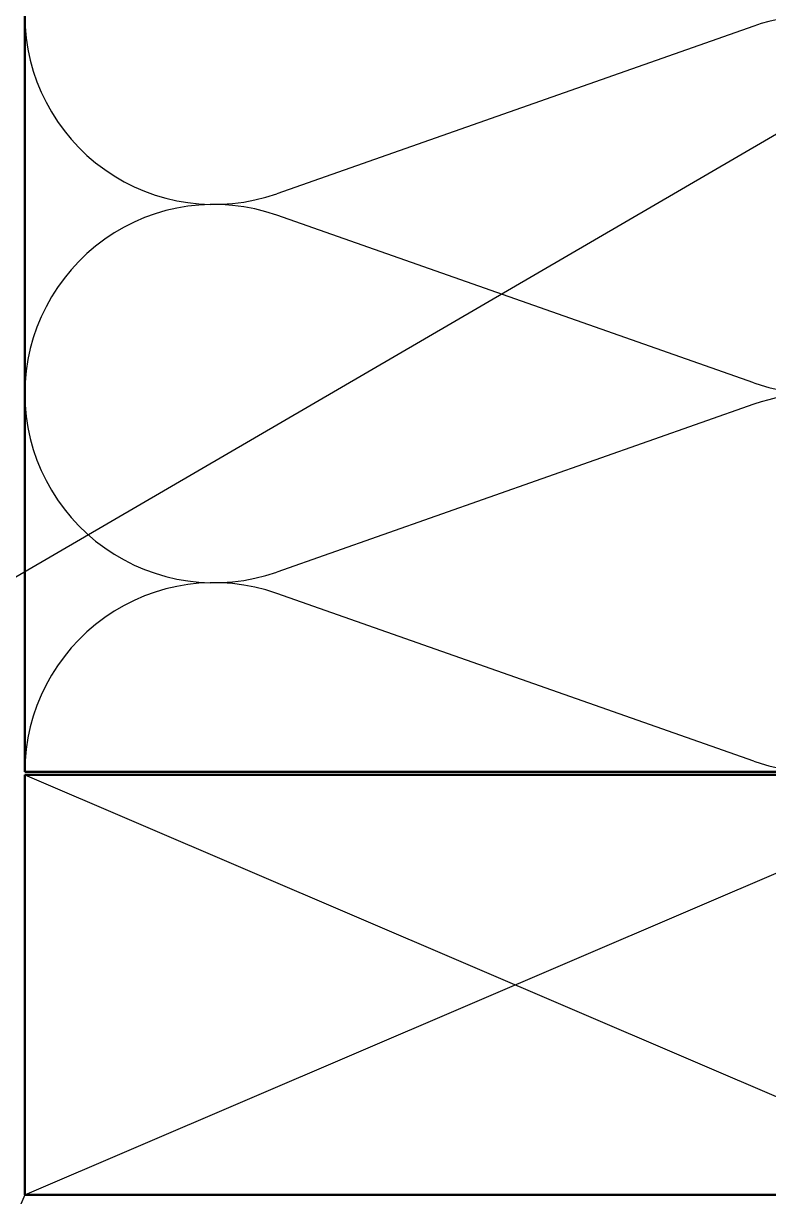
# Model space of a CAD drawing. Header units: inches. Extents: x 0.6 to 33.4, y 0.6 to 21.4.
# Drawn here: x 10.828 to 13.486, y 9.053 to 13.24 of the extents above; entities that cross this region are included whole.
import ezdxf

# ---------------------------------------------------------------- set-up
doc = ezdxf.new("R2010")
doc.units = ezdxf.units.IN
doc.header["$LTSCALE"] = 2
doc.header["$MEASUREMENT"] = 0
for name, color, linetype, lineweight in [('Sketch Geometry (ANSI)', 7, 'Continuous', 25), ('Symbol (ANSI)', 7, 'Continuous', 25), ('Visible (ANSI)', 7, 'Continuous', 50)]:
    doc.layers.add(name, color=color, linetype=linetype, lineweight=lineweight)
doc.styles.add('Note Text (ANSI)', font='tahoma.ttf')
doc.dimstyles.new('Default (ANSI)$7', dxfattribs={"dimscale": 2, "dimtxt": 0.12, "dimasz": 0.098425, "dimexe": 0.125, "dimexo": 0.0625, "dimgap": 0.031496, "dimtad": 0, "dimtih": 1, "dimtoh": 1, "dimrnd": 1e-08, "dimzin": 4, "dimdsep": 46, "dimtxsty": 'Note Text (ANSI)', "dimcen": 0.09, "dimdle": 0.393701, "dimclrd": 256, "dimclre": 256, "dimclrt": 256, "dimadec": 0, "dimazin": 1, "dimtfac": 1, "dimtofl": 0, "dimtmove": 0, "dimatfit": 3, "dimfxl": 0, "dimtolj": 1, "dimtzin": 4, "dimlwd": -1, "dimlwe": -1, "dimarcsym": 0})

msp = doc.modelspace()

# ---------------------------------------------------------------- linework, layer by layer
at = {"layer": 'Sketch Geometry (ANSI)', "color": 150, "true_color": 0x0080ff}
for p, q in [((13.4342, 13.23068), (11.73204, 12.63213)), ((13.4342, 11.95713), (11.73204, 12.55568)), ((13.4342, 11.88068), (11.73204, 11.28213)), ((13.4342, 10.60713), (11.73204, 11.20568))]:
    msp.add_line(p, q, dxfattribs=at)
at = {"layer": 'Sketch Geometry (ANSI)', "color": 36, "true_color": 0x804000}
for p, q in [((10.83312, 9.0589), (14.33312, 10.5589)), ((10.83312, 10.5589), (14.33312, 9.0589)), ((10.83312, 9.0589), (9.32312, 5.5489))]:
    msp.add_line(p, q, dxfattribs=at)
at = {"layer": 'Sketch Geometry (ANSI)', "color": 150, "true_color": 0x0080ff}
for centre, start, end in [((11.50812, 13.2689), 180, 289.3739), ((13.65812, 12.5939), 250.6261, 109.3739), ((11.50812, 11.9189), 70.6261, 180), ((11.50812, 11.9189), 180, 289.3739), ((13.65812, 11.2439), 250.6261, 109.3739), ((11.50812, 10.5689), 70.6261, 180)]:
    msp.add_arc(centre, 0.675, start, end, dxfattribs=at)
at = {"layer": 'Visible (ANSI)', "color": 150, "true_color": 0x0080ff}
for p, q in [((10.83312, 10.5689), (10.83312, 20.08454)), ((14.33312, 10.5689), (10.83312, 10.5689))]:
    msp.add_line(p, q, dxfattribs=at)
at = {"layer": 'Visible (ANSI)', "color": 36, "true_color": 0x804000}
for p, q in [((10.83312, 10.5589), (14.33312, 10.5589)), ((10.83312, 9.0589), (10.83312, 10.5589)), ((14.33312, 9.0589), (10.83312, 9.0589))]:
    msp.add_line(p, q, dxfattribs=at)

# ---------------------------------------------------------------- leaders
at = {"layer": 'Symbol (ANSI)', "annotation_type": 0, "has_hookline": 1, "hookline_direction": 0, "text_width": 1.98995}
msp.add_leader([(10.32312, 10.98776), (17.9268, 15.41411), (18.12365, 15.41411)], dimstyle='Default (ANSI)$7', override={"dimtad": 0}, dxfattribs=at)

doc.saveas('drawing.dxf')
